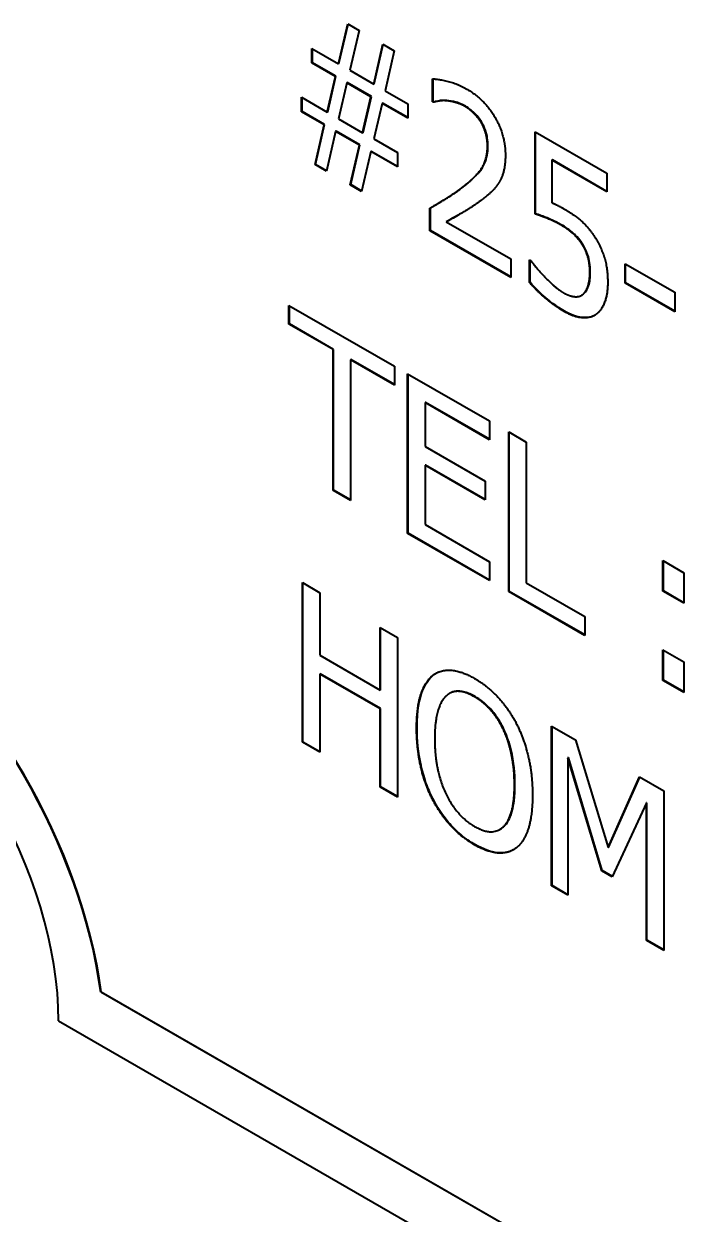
# Model space of a CAD drawing. Header units: millimetres. Extents: x 0 to 4205, y 0 to 2970.
# Drawn here: x 3753.65 to 3758.75, y 2232.38 to 2241.53 of the extents above; entities that cross this region are included whole.
import ezdxf

# ---------------------------------------------------------------- set-up
doc = ezdxf.new("R2010")
doc.units = ezdxf.units.MM
doc.header["$LTSCALE"] = 5
doc.layers.add('가시적인 것(ISO)', color=3, linetype='Continuous', lineweight=40)
doc.layers.add('가시적인 좁은 것(ISO)', color=3, linetype='Continuous', lineweight=35)

msp = doc.modelspace()

# ---------------------------------------------------------------- linework, layer by layer
at = {"layer": '가시적인 것(ISO)'}
for p, q in [((3756.0688, 2241.2212), (3756.1393, 2241.5284)), ((3756.0723, 2241.2232), (3756.142, 2241.5269)), ((3756.1393, 2241.5284), (3756.227, 2241.478)), ((3756.227, 2241.478), (3756.1556, 2241.1712)), ((3755.8642, 2241.2277), (3755.8642, 2241.339)), ((3755.8642, 2241.339), (3756.0688, 2241.2212)), ((3755.8678, 2241.2297), (3755.8678, 2241.337)), ((3756.3396, 2241.0653), (3756.41, 2241.3725)), ((3756.3431, 2241.0673), (3756.4128, 2241.371)), ((3756.41, 2241.3725), (3756.4977, 2241.322)), ((3756.4977, 2241.322), (3756.4272, 2241.0148)), ((3755.8678, 2241.2297), (3755.8642, 2241.2277)), ((3756.0447, 2241.1238), (3755.8642, 2241.2277)), ((3756.0483, 2241.1258), (3755.8678, 2241.2297)), ((3756.0723, 2241.2232), (3756.0688, 2241.2212)), ((3755.9829, 2240.8503), (3756.0447, 2241.1238)), ((3755.9864, 2240.8524), (3756.0483, 2241.1258)), ((3756.0483, 2241.1258), (3756.0447, 2241.1238)), ((3756.1556, 2241.1712), (3756.3396, 2241.0653)), ((3756.1316, 2241.0758), (3756.068, 2240.7994)), ((3756.1351, 2241.0778), (3756.1316, 2241.0758)), ((3756.3181, 2240.9684), (3756.1316, 2241.0758)), ((3756.3216, 2240.9704), (3756.1351, 2241.0778)), ((3756.3431, 2241.0673), (3756.3396, 2241.0653)), ((3756.7917, 2240.9302), (3756.7917, 2241.1051)), ((3756.7952, 2240.9322), (3756.7952, 2241.1051)), ((3755.7852, 2240.8529), (3755.7852, 2240.9642)), ((3755.7852, 2240.9642), (3755.9829, 2240.8503)), ((3755.7887, 2240.8549), (3755.7887, 2240.9621)), ((3756.2545, 2240.6919), (3756.3181, 2240.9684)), ((3756.258, 2240.694), (3756.3216, 2240.9704)), ((3756.3216, 2240.9704), (3756.3181, 2240.9684)), ((3756.4272, 2241.0148), (3756.6009, 2240.9148)), ((3756.7952, 2240.9322), (3756.7917, 2240.9302)), ((3756.7994, 2240.9257), (3756.7917, 2240.9302)), ((3756.8029, 2240.9277), (3756.7952, 2240.9322)), ((3756.8029, 2240.9277), (3756.7994, 2240.9257)), ((3755.7887, 2240.8549), (3755.7852, 2240.8529)), ((3755.9588, 2240.7529), (3755.7852, 2240.8529)), ((3755.9623, 2240.7549), (3755.7887, 2240.8549)), ((3755.9864, 2240.8524), (3755.9829, 2240.8503)), ((3756.4032, 2240.9174), (3756.3413, 2240.6439)), ((3756.4067, 2240.9194), (3756.4032, 2240.9174)), ((3756.6009, 2240.8035), (3756.4032, 2240.9174)), ((3756.6009, 2240.8076), (3756.4067, 2240.9194)), ((3756.6009, 2240.9148), (3756.6009, 2240.8035)), ((3755.8883, 2240.4467), (3755.9588, 2240.7529)), ((3755.8918, 2240.4487), (3755.9623, 2240.7549)), ((3755.9623, 2240.7549), (3755.9588, 2240.7529)), ((3756.068, 2240.7994), (3756.2545, 2240.6919)), ((3756.0465, 2240.7024), (3755.976, 2240.3962)), ((3756.05, 2240.7044), (3756.0465, 2240.7024)), ((3756.2304, 2240.5965), (3756.0465, 2240.7024)), ((3756.2339, 2240.5985), (3756.05, 2240.7044)), ((3756.258, 2240.694), (3756.2545, 2240.6919)), ((3757.579, 2240.0673), (3757.579, 2240.6994)), ((3757.579, 2240.6994), (3758.1317, 2240.3811)), ((3757.5825, 2240.0694), (3757.5825, 2240.6973)), ((3756.1591, 2240.2907), (3756.2304, 2240.5965)), ((3756.1626, 2240.2928), (3756.2339, 2240.5985)), ((3756.2339, 2240.5985), (3756.2304, 2240.5965)), ((3756.3413, 2240.6439), (3756.5218, 2240.54)), ((3756.3172, 2240.5465), (3756.2467, 2240.2403)), ((3756.3208, 2240.5485), (3756.3172, 2240.5465)), ((3756.5218, 2240.4287), (3756.3172, 2240.5465)), ((3756.5218, 2240.4328), (3756.3208, 2240.5485)), ((3756.5218, 2240.54), (3756.5218, 2240.4287)), ((3757.7123, 2240.4826), (3757.7088, 2240.4805)), ((3758.1317, 2240.237), (3757.7088, 2240.4805)), ((3757.7088, 2240.4805), (3757.7088, 2240.1536)), ((3758.1317, 2240.2411), (3757.7123, 2240.4826)), ((3755.8918, 2240.4487), (3755.8883, 2240.4467)), ((3755.976, 2240.3962), (3755.8883, 2240.4467)), ((3755.9768, 2240.3998), (3755.8918, 2240.4487)), ((3758.1317, 2240.3811), (3758.1317, 2240.237)), ((3756.1626, 2240.2928), (3756.1591, 2240.2907)), ((3756.2467, 2240.2403), (3756.1591, 2240.2907)), ((3756.2476, 2240.2438), (3756.1626, 2240.2928)), ((3756.771, 2239.9383), (3756.771, 2240.1122)), ((3756.7746, 2239.9404), (3756.7746, 2240.1142)), ((3756.8058, 2240.1321), (3756.8022, 2240.13)), ((3757.5825, 2240.0694), (3757.579, 2240.0673)), ((3756.7746, 2239.9404), (3756.771, 2239.9383)), ((3757.3933, 2239.58), (3756.771, 2239.9383)), ((3757.3933, 2239.584), (3756.7746, 2239.9404)), ((3756.9009, 2240.0097), (3756.8974, 2240.0077)), ((3756.8974, 2240.0077), (3757.3933, 2239.7221)), ((3757.947, 2239.8327), (3757.9434, 2239.8306)), ((3757.3933, 2239.7221), (3757.3933, 2239.58)), ((3757.5377, 2239.5405), (3757.5377, 2239.7144)), ((3757.5377, 2239.7144), (3757.5472, 2239.709)), ((3757.5413, 2239.5426), (3757.5413, 2239.7124)), ((3758.2709, 2239.5367), (3758.2709, 2239.6858)), ((3758.2709, 2239.6858), (3758.6526, 2239.466)), ((3758.2745, 2239.5387), (3758.2745, 2239.6837)), ((3757.5413, 2239.5426), (3757.5377, 2239.5405)), ((3758.2745, 2239.5387), (3758.2709, 2239.5367)), ((3758.6526, 2239.3169), (3758.2709, 2239.5367)), ((3758.6526, 2239.321), (3758.2745, 2239.5387)), ((3758.6526, 2239.466), (3758.6526, 2239.3169)), ((3757.9401, 2239.4446), (3757.9366, 2239.4426)), ((3757.9521, 2239.4531), (3757.9486, 2239.451)), ((3755.688, 2239.2206), (3755.688, 2239.3656)), ((3755.688, 2239.3656), (3756.4994, 2238.8984)), ((3755.6916, 2239.2226), (3755.6916, 2239.3636)), ((3755.6916, 2239.2226), (3755.688, 2239.2206)), ((3756.0267, 2239.0255), (3755.688, 2239.2206)), ((3756.0302, 2239.0276), (3755.6916, 2239.2226)), ((3756.0302, 2239.0276), (3756.0267, 2239.0255)), ((3756.0267, 2237.9443), (3756.0267, 2239.0255)), ((3756.0302, 2237.9463), (3756.0302, 2239.0276)), ((3756.1643, 2238.9504), (3756.1608, 2238.9483)), ((3756.1608, 2238.9483), (3756.1608, 2237.8671)), ((3756.4994, 2238.7533), (3756.1608, 2238.9483)), ((3756.4994, 2238.7574), (3756.1643, 2238.9504)), ((3756.4994, 2238.8984), (3756.4994, 2238.7533)), ((3756.6, 2237.6142), (3756.6, 2238.8405)), ((3756.6, 2238.8405), (3757.23, 2238.4777)), ((3756.6035, 2237.6162), (3756.6035, 2238.8384)), ((3756.7376, 2238.6202), (3756.7341, 2238.6182)), ((3757.23, 2238.3326), (3756.7341, 2238.6182)), ((3756.7341, 2238.6182), (3756.7341, 2238.2823)), ((3757.23, 2238.3366), (3756.7376, 2238.6202)), ((3757.23, 2238.4777), (3757.23, 2238.3326)), ((3757.377, 2237.1667), (3757.377, 2238.393)), ((3757.377, 2238.393), (3757.5111, 2238.3158)), ((3757.3806, 2237.1687), (3757.3806, 2238.391)), ((3756.7341, 2238.2823), (3757.1965, 2238.016)), ((3757.5111, 2238.3158), (3757.5111, 2237.2346)), ((3756.7376, 2238.1392), (3756.7341, 2238.1372)), ((3757.1965, 2237.8709), (3756.7341, 2238.1372)), ((3756.7341, 2238.1372), (3756.7341, 2237.682)), ((3757.1965, 2237.875), (3756.7376, 2238.1392)), ((3757.1965, 2238.016), (3757.1965, 2237.8709)), ((3756.0302, 2237.9463), (3756.0267, 2237.9443)), ((3756.1608, 2237.8671), (3756.0267, 2237.9443)), ((3756.1608, 2237.8712), (3756.0302, 2237.9463)), ((3756.7341, 2237.682), (3757.23, 2237.3964)), ((3756.6035, 2237.6162), (3756.6, 2237.6142)), ((3757.23, 2237.2513), (3756.6, 2237.6142)), ((3757.23, 2237.2554), (3756.6035, 2237.6162)), ((3757.23, 2237.3964), (3757.23, 2237.2513)), ((3758.5614, 2237.1703), (3758.5614, 2237.4049)), ((3758.5614, 2237.4049), (3758.723, 2237.3118)), ((3758.565, 2237.1724), (3758.565, 2237.4028)), ((3758.723, 2237.3118), (3758.723, 2237.0773)), ((3755.7912, 2236.0092), (3755.7912, 2237.2355)), ((3755.7912, 2237.2355), (3755.9253, 2237.1583)), ((3755.7947, 2236.0113), (3755.7947, 2237.2335)), ((3757.5111, 2237.2346), (3757.9606, 2236.9757)), ((3755.9253, 2237.1583), (3755.9253, 2236.6773)), ((3757.3806, 2237.1687), (3757.377, 2237.1667)), ((3757.9606, 2236.8306), (3757.377, 2237.1667)), ((3757.9606, 2236.8347), (3757.3806, 2237.1687)), ((3758.565, 2237.1724), (3758.5614, 2237.1703)), ((3758.723, 2237.0773), (3758.5614, 2237.1703)), ((3758.723, 2237.0814), (3758.565, 2237.1724)), ((3757.9606, 2236.9757), (3757.9606, 2236.8306)), ((3756.3886, 2236.4106), (3756.3886, 2236.8915)), ((3756.3886, 2236.8915), (3756.5226, 2236.8143)), ((3756.3921, 2236.4126), (3756.3921, 2236.8895)), ((3756.5226, 2236.8143), (3756.5226, 2235.588)), ((3755.9253, 2236.6773), (3756.3886, 2236.4106)), ((3758.5614, 2236.4846), (3758.5614, 2236.7192)), ((3758.5614, 2236.7192), (3758.723, 2236.6261)), ((3758.565, 2236.4867), (3758.565, 2236.7171)), ((3758.723, 2236.6261), (3758.723, 2236.3916)), ((3755.9288, 2236.5343), (3755.9253, 2236.5323)), ((3756.3886, 2236.2655), (3755.9253, 2236.5323)), ((3755.9253, 2236.5323), (3755.9253, 2235.932)), ((3756.3921, 2236.2675), (3755.9288, 2236.5343)), ((3756.7935, 2236.5223), (3756.79, 2236.5203)), ((3758.565, 2236.4867), (3758.5614, 2236.4846)), ((3758.723, 2236.3916), (3758.5614, 2236.4846)), ((3758.723, 2236.3957), (3758.565, 2236.4867)), ((3756.3921, 2236.4126), (3756.3886, 2236.4106)), ((3756.9248, 2236.3857), (3756.9213, 2236.3837)), ((3756.3921, 2236.2675), (3756.3886, 2236.2655)), ((3756.3886, 2235.6652), (3756.3886, 2236.2655)), ((3756.3921, 2235.6673), (3756.3921, 2236.2675)), ((3757.7062, 2234.9064), (3757.7062, 2236.1328)), ((3757.7062, 2236.1328), (3757.8893, 2236.0273)), ((3757.7098, 2234.9085), (3757.7098, 2236.1307)), ((3755.7947, 2236.0113), (3755.7912, 2236.0092)), ((3755.9253, 2235.932), (3755.7912, 2236.0092)), ((3755.9253, 2235.9361), (3755.7947, 2236.0113)), ((3757.8893, 2236.0273), (3758.1403, 2235.2001)), ((3757.8352, 2235.8926), (3757.8317, 2235.8906)), ((3758.0921, 2235.0221), (3757.8317, 2235.8906)), ((3757.8317, 2235.8906), (3757.8317, 2234.8342)), ((3758.0957, 2235.0241), (3757.8352, 2235.8926)), ((3758.1403, 2235.2001), (3758.3827, 2235.7432)), ((3758.1438, 2235.2021), (3758.3848, 2235.742)), ((3758.3827, 2235.7432), (3758.5692, 2235.6358)), ((3756.3921, 2235.6673), (3756.3886, 2235.6652)), ((3756.5226, 2235.588), (3756.3886, 2235.6652)), ((3756.5226, 2235.5921), (3756.3921, 2235.6673)), ((3758.5692, 2235.6358), (3758.5692, 2234.4095)), ((3758.4351, 2235.5431), (3758.1729, 2234.9755)), ((3758.4386, 2235.5451), (3758.4351, 2235.5431)), ((3758.4351, 2234.4867), (3758.4351, 2235.5431)), ((3758.4386, 2234.4887), (3758.4386, 2235.5451)), ((3757.3119, 2235.3415), (3757.3084, 2235.3395)), ((3758.1438, 2235.2021), (3758.1403, 2235.2001)), ((3758.0957, 2235.0241), (3758.0921, 2235.0221)), ((3758.1729, 2234.9755), (3758.0921, 2235.0221)), ((3758.1744, 2234.9788), (3758.0957, 2235.0241)), ((3757.7098, 2234.9085), (3757.7062, 2234.9064)), ((3757.8317, 2234.8342), (3757.7062, 2234.9064)), ((3757.8317, 2234.8382), (3757.7098, 2234.9085)), ((3758.4386, 2234.4887), (3758.4351, 2234.4867)), ((3758.5692, 2234.4095), (3758.4351, 2234.4867)), ((3758.5692, 2234.4136), (3758.4386, 2234.4887)), ((3754.245, 2234.0928), (3754.2415, 2234.0908)), ((3803.0912, 2205.9601), (3754.2415, 2234.0908)), ((3754.245, 2234.0928), (3803.0918, 2205.9639)), ((3753.9176, 2233.8685), (3803.4151, 2205.3648))]:
    msp.add_line(p, q, dxfattribs=at)
for centre, major_axis, start_param, end_param in [((3752.1498, 2234.8865), (-1.4971, 2.5998), 4.096373, 5.332273), ((3752.1534, 2234.8886), (1.4971, -2.5998), 0.95478, 2.19068), ((3752.1498, 2234.8865), (1.2476, -2.1665), 0.787332, 2.358128)]:
    msp.add_ellipse(centre, major_axis=major_axis, ratio=0.578093, start_param=start_param, end_param=end_param, dxfattribs=at)
for points, degree in [([(3756.7917, 2241.1051), (3756.8338, 2241.1057), (3756.9834, 2241.0682), (3757.0504, 2241.0296)], 2), ([(3757.0504, 2241.0296), (3757.1914, 2240.9484), (3757.3512, 2240.6745), (3757.3512, 2240.5195)], 2), ([(3756.8965, 2240.9373), (3756.8682, 2240.9398), (3756.8157, 2240.9302), (3756.7994, 2240.9257)], 2), ([(3757.0409, 2240.8929), (3757.0048, 2240.9137), (3756.9309, 2240.9344), (3756.8965, 2240.9373)], 2), ([(3757.1639, 2240.7725), (3757.1406, 2240.8107), (3757.0779, 2240.8717), (3757.0409, 2240.8929)], 2), ([(3757.2137, 2240.5897), (3757.2137, 2240.6414), (3757.1871, 2240.7343), (3757.1639, 2240.7725)], 2), ([(3757.0143, 2240.2673), (3757.1295, 2240.355), (3757.2137, 2240.4914), (3757.2137, 2240.5897)], 2), ([(3757.3512, 2240.5195), (3757.3512, 2240.4469), (3757.3237, 2240.3415), (3757.2988, 2240.3042)], 2), ([(3757.2988, 2240.3042), (3757.2739, 2240.2649), (3757.2034, 2240.2002), (3757.1647, 2240.1717)], 2), ([(3756.771, 2240.1122), (3756.8381, 2240.1501), (3756.9576, 2240.2235), (3757.0143, 2240.2673)], 2), ([(3757.1647, 2240.1717), (3757.1011, 2240.1239), (3756.9447, 2240.0331), (3756.8974, 2240.0077)], 2), ([(3757.7088, 2240.1536), (3757.7329, 2240.1437), (3757.781, 2240.119), (3757.7999, 2240.1081)], 2), ([(3757.7999, 2240.1081), (3757.8773, 2240.0635), (3757.9847, 2239.9708), (3758.0337, 2239.8969)], 2), ([(3756.9998, 2240.0652), (3756.9675, 2240.0465), (3756.9313, 2240.026), (3756.9009, 2240.0097)], 3), ([(3757.7776, 2239.9828), (3757.7234, 2240.014), (3757.6125, 2240.057), (3757.579, 2240.0673)], 2), ([(3757.9434, 2239.8306), (3757.9142, 2239.8783), (3757.83, 2239.9526), (3757.7776, 2239.9828)], 2), ([(3758.0002, 2239.6211), (3758.0002, 2239.6867), (3757.971, 2239.787), (3757.9434, 2239.8306)], 2), ([(3758.0337, 2239.8969), (3758.0844, 2239.822), (3758.1377, 2239.6522), (3758.1377, 2239.5409)], 2), ([(3757.5472, 2239.709), (3757.5627, 2239.6862), (3757.6211, 2239.6167), (3757.6564, 2239.5805)], 2), ([(3757.6564, 2239.5805), (3757.6959, 2239.5409), (3757.7621, 2239.4839), (3757.8033, 2239.4601)], 2), ([(3757.9486, 2239.451), (3757.9735, 2239.4734), (3758.0002, 2239.5555), (3758.0002, 2239.6211)], 2), ([(3757.8016, 2239.319), (3757.7294, 2239.3606), (3757.5893, 2239.48), (3757.5377, 2239.5405)], 2), ([(3758.1377, 2239.5409), (3758.1377, 2239.4524), (3758.0913, 2239.3281), (3758.0492, 2239.2967)], 2), ([(3757.8033, 2239.4601), (3757.8437, 2239.4369), (3757.9211, 2239.4281), (3757.9486, 2239.451)], 2), ([(3757.9401, 2239.4446), (3757.9443, 2239.4471), (3757.9483, 2239.4499), (3757.9521, 2239.4531)], 3), ([(3758.0492, 2239.2967), (3758.0062, 2239.2658), (3757.8798, 2239.274), (3757.8016, 2239.319)], 2), ([(3756.79, 2236.5203), (3756.8484, 2236.5681), (3757.0126, 2236.558), (3757.114, 2236.4996)], 2), ([(3756.7935, 2236.5223), (3756.8012, 2236.5286), (3756.8093, 2236.5343), (3756.8177, 2236.5393)], 3), ([(3756.6688, 2236.117), (3756.6688, 2236.2711), (3756.7315, 2236.4695), (3756.79, 2236.5203)], 2), ([(3757.114, 2236.4996), (3757.2171, 2236.4402), (3757.3822, 2236.2577), (3757.4389, 2236.1466)], 2), ([(3756.8905, 2236.36), (3756.851, 2236.3202), (3756.808, 2236.1561), (3756.808, 2236.0368)], 2), ([(3757.1149, 2236.358), (3757.0418, 2236.4001), (3756.9326, 2236.4013), (3756.8905, 2236.36)], 2), ([(3757.3383, 2236.1021), (3757.2979, 2236.189), (3757.1853, 2236.3174), (3757.1149, 2236.358)], 2), ([(3756.7891, 2235.5757), (3756.7307, 2235.6908), (3756.6688, 2235.966), (3756.6688, 2236.117)], 2), ([(3757.4209, 2235.6839), (3757.4209, 2235.8052), (3757.3779, 2236.0177), (3757.3383, 2236.1021)], 2), ([(3757.4389, 2236.1466), (3757.4965, 2236.0319), (3757.5601, 2235.7568), (3757.5601, 2235.6037)], 2), ([(3756.808, 2236.0368), (3756.808, 2235.7953), (3756.9748, 2235.4429), (3757.1149, 2235.3622)], 2), ([(3757.1149, 2235.3622), (3757.255, 2235.2816), (3757.4209, 2235.4424), (3757.4209, 2235.6839)], 2), ([(3757.114, 2235.2216), (3757.0117, 2235.2805), (3756.8484, 2235.459), (3756.7891, 2235.5757)], 2), ([(3757.5601, 2235.6037), (3757.5601, 2235.4547), (3757.4982, 2235.2488), (3757.4389, 2235.2015)], 2), ([(3757.4389, 2235.2015), (3757.377, 2235.1517), (3757.2128, 2235.1647), (3757.114, 2235.2216)], 2)]:
    msp.add_open_spline(points, degree=degree, dxfattribs=at)
for points, knots in [([(3756.9001, 2240.9394), (3756.8719, 2240.9418), (3756.8524, 2240.9383), (3756.832, 2240.9346), (3756.816, 2240.9314), (3756.8029, 2240.9277)], [-0.02081777, -0.02081777, -0.02081777, -0.02081777, -0.01379429, -0.01379429, 0, 0, 0, 0]), ([(3757.0445, 2240.895), (3757.0099, 2240.9149), (3756.983, 2240.9229), (3756.947, 2240.933), (3756.9232, 2240.9374), (3756.9001, 2240.9394)], [-0.03148889, -0.03148889, -0.03148889, -0.03148889, -0.02135379, -0.02135379, 0, 0, 0, 0]), ([(3757.1674, 2240.7745), (3757.1596, 2240.7873), (3757.1512, 2240.7994), (3757.1302, 2240.8259), (3757.1195, 2240.8367), (3757.0908, 2240.8646), (3757.0678, 2240.8816), (3757.0445, 2240.895)], [-0.03025866, -0.03025866, -0.03025866, -0.03025866, -0.02572677, -0.02572677, -0.01975902, -0.01975902, 0, 0, 0, 0]), ([(3757.2172, 2240.5918), (3757.2172, 2240.6111), (3757.2158, 2240.6314), (3757.2105, 2240.6635), (3757.2066, 2240.6836), (3757.1902, 2240.7314), (3757.1802, 2240.7534), (3757.1674, 2240.7745)], [-0.06223784, -0.06223784, -0.06223784, -0.06223784, -0.03135472, -0.03135472, -0.014809, -0.014809, 0, 0, 0, 0]), ([(3757.0178, 2240.2693), (3757.14, 2240.3624), (3757.1752, 2240.4196), (3757.2083, 2240.4942), (3757.2172, 2240.5394), (3757.2172, 2240.5918)], [-0.07427586, -0.07427586, -0.07427586, -0.07427586, -0.03840956, -0.03840956, 0, 0, 0, 0]), ([(3756.8058, 2240.1321), (3756.8501, 2240.1576), (3756.8822, 2240.1771), (3756.9415, 2240.2135), (3756.9803, 2240.2404), (3757.0178, 2240.2693)], [-0.07223175, -0.07223175, -0.07223175, -0.07223175, -0.04889198, -0.04889198, 0, 0, 0, 0]), ([(3757.7811, 2239.9848), (3757.7276, 2240.0156), (3757.6864, 2240.0317), (3757.6441, 2240.0481), (3757.6099, 2240.0609), (3757.5825, 2240.0694)], [-0.03682437, -0.03682437, -0.03682437, -0.03682437, -0.0238375, -0.0238375, 0, 0, 0, 0]), ([(3757.947, 2239.8327), (3757.9371, 2239.8487), (3757.9263, 2239.8637), (3757.8976, 2239.8978), (3757.8825, 2239.9114), (3757.845, 2239.9445), (3757.8127, 2239.9666), (3757.7811, 2239.9848)], [-0.0370555, -0.0370555, -0.0370555, -0.0370555, -0.03287275, -0.03287275, -0.02685488, -0.02685488, 0, 0, 0, 0]), ([(3758.0037, 2239.6231), (3758.0037, 2239.6461), (3758.0024, 2239.6708), (3757.9958, 2239.7136), (3757.9914, 2239.7339), (3757.9741, 2239.7835), (3757.9621, 2239.8086), (3757.947, 2239.8327)], [-0.05405512, -0.05405512, -0.05405512, -0.05405512, -0.03261297, -0.03261297, -0.01706878, -0.01706878, 0, 0, 0, 0]), ([(3757.9521, 2239.4531), (3757.9737, 2239.4725), (3757.9847, 2239.499), (3758.0003, 2239.5471), (3758.0037, 2239.585), (3758.0037, 2239.6231)], [-0.04388084, -0.04388084, -0.04388084, -0.04388084, -0.02795964, -0.02795964, 0, 0, 0, 0]), ([(3757.8052, 2239.321), (3757.7387, 2239.3593), (3757.6885, 2239.4005), (3757.6214, 2239.4578), (3757.5793, 2239.498), (3757.5413, 2239.5426)], [-0.05861252, -0.05861252, -0.05861252, -0.05861252, -0.03626951, -0.03626951, 0, 0, 0, 0]), ([(3758.0392, 2239.2902), (3758.0277, 2239.2838), (3758.0153, 2239.2791), (3757.9777, 2239.2702), (3757.9552, 2239.271), (3757.8974, 2239.2765), (3757.8517, 2239.2943), (3757.8052, 2239.321)], [-0.0604816, -0.0604816, -0.0604816, -0.0604816, -0.05307498, -0.05307498, -0.03947407, -0.03947407, 0, 0, 0, 0]), ([(3756.6723, 2236.1191), (3756.6723, 2236.2612), (3756.6923, 2236.3397), (3756.7272, 2236.4411), (3756.7549, 2236.4887), (3756.7935, 2236.5223)], [-0.09391982, -0.09391982, -0.09391982, -0.09391982, -0.05243816, -0.05243816, 0, 0, 0, 0]), ([(3757.1184, 2236.36), (3757.0918, 2236.3754), (3757.0651, 2236.3877), (3757.0099, 2236.4035), (3756.9882, 2236.4037), (3756.9551, 2236.3996), (3756.9392, 2236.394), (3756.9248, 2236.3857)], [-0.05992933, -0.05992933, -0.05992933, -0.05992933, -0.04628809, -0.04628809, -0.03078347, -0.03078347, -0.01343092, -0.01343092, -0.01343092, -0.01343092]), ([(3757.3419, 2236.1042), (3757.3273, 2236.1356), (3757.3105, 2236.166), (3757.2726, 2236.2228), (3757.2524, 2236.2483), (3757.1948, 2236.3089), (3757.157, 2236.3378), (3757.1184, 2236.36)], [-0.07370367, -0.07370367, -0.07370367, -0.07370367, -0.05284337, -0.05284337, -0.03273597, -0.03273597, 0, 0, 0, 0]), ([(3756.7926, 2235.5777), (3756.7725, 2235.6174), (3756.7555, 2235.6578), (3756.7233, 2235.7486), (3756.7113, 2235.7945), (3756.6807, 2235.9306), (3756.6723, 2236.0281), (3756.6723, 2236.1191)], [-0.1100798, -0.1100798, -0.1100798, -0.1100798, -0.0906646, -0.0906646, -0.0667459, -0.0667459, 0, 0, 0, 0]), ([(3757.4244, 2235.686), (3757.4244, 2235.7683), (3757.4169, 2235.8576), (3757.3828, 2236.0002), (3757.3658, 2236.0531), (3757.3419, 2236.1042)], [-0.09480519, -0.09480519, -0.09480519, -0.09480519, -0.034041, -0.034041, 0, 0, 0, 0]), ([(3757.3119, 2235.3415), (3757.3161, 2235.344), (3757.3203, 2235.3466), (3757.3608, 2235.376), (3757.3808, 2235.4163), (3757.4166, 2235.5146), (3757.4244, 2235.6008), (3757.4244, 2235.686)], [-0.09552101, -0.09552101, -0.09552101, -0.09552101, -0.09225533, -0.09225533, -0.0625286, -0.0625286, 0, 0, 0, 0]), ([(3757.1175, 2235.2237), (3757.0808, 2235.2448), (3757.0442, 2235.27), (3756.9748, 2235.3283), (3756.9428, 2235.36), (3756.8659, 2235.4508), (3756.8262, 2235.5117), (3756.7926, 2235.5777)], [-0.1046767, -0.1046767, -0.1046767, -0.1046767, -0.0736384, -0.0736384, -0.0445438, -0.0445438, 0, 0, 0, 0]), ([(3757.414, 2235.1842), (3757.4014, 2235.1771), (3757.388, 2235.1714), (3757.3414, 2235.1579), (3757.3126, 2235.1589), (3757.2382, 2235.1658), (3757.1786, 2235.1885), (3757.1175, 2235.2237)], [-0.07557954, -0.07557954, -0.07557954, -0.07557954, -0.06834673, -0.06834673, -0.05181732, -0.05181732, 0, 0, 0, 0])]:
    msp.add_open_spline(points, degree=3, knots=knots, dxfattribs=at)
at = {"layer": '가시적인 좁은 것(ISO)'}
for p, q in [((3756.9001, 2240.9394), (3756.8965, 2240.9373)), ((3757.0445, 2240.895), (3757.0409, 2240.8929)), ((3757.1674, 2240.7745), (3757.1639, 2240.7725)), ((3757.2172, 2240.5918), (3757.2137, 2240.5897)), ((3757.0178, 2240.2693), (3757.0143, 2240.2673)), ((3757.7811, 2239.9848), (3757.7776, 2239.9828)), ((3758.0037, 2239.6231), (3758.0002, 2239.6211)), ((3757.8052, 2239.321), (3757.8016, 2239.319)), ((3757.1184, 2236.36), (3757.1149, 2236.358)), ((3756.6723, 2236.1191), (3756.6688, 2236.117)), ((3757.3419, 2236.1042), (3757.3383, 2236.1021)), ((3757.4244, 2235.686), (3757.4209, 2235.6839)), ((3756.7926, 2235.5777), (3756.7891, 2235.5757)), ((3757.1175, 2235.2237), (3757.114, 2235.2216))]:
    msp.add_line(p, q, dxfattribs=at)

doc.saveas('drawing.dxf')
